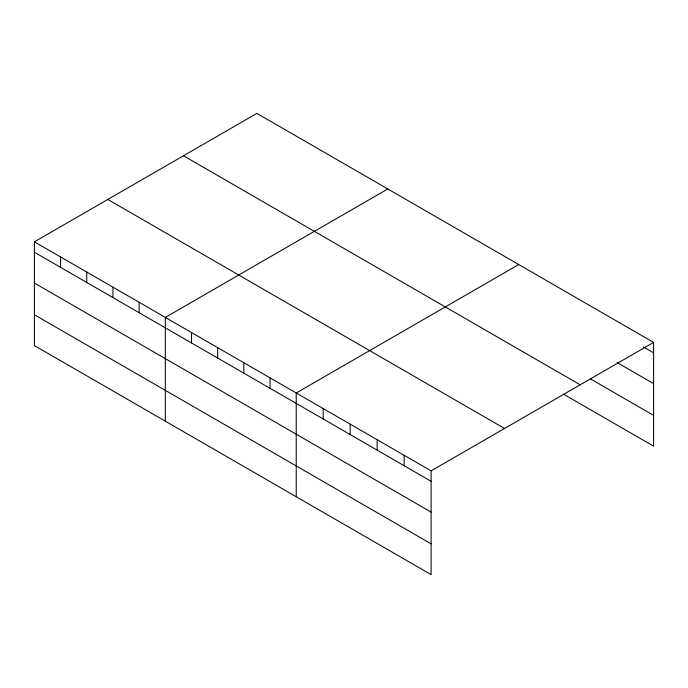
<?xml version="1.0" encoding="UTF-8"?>
<svg xmlns="http://www.w3.org/2000/svg" width="688" height="688" viewBox="0 0 688 688"><rect width="100%" height="100%" fill="white"/><g stroke="black" fill="none" stroke-linecap="round" stroke-linejoin="round"><path stroke-width="1.03" d="M431.109 512.087L431.109 470.867L34.4 241.832L34.4 345.582L431.109 574.618L431.109 512.087L34.4 283.052M563.369 394.078L653.6 446.168L653.6 342.418L256.891 113.382L34.4 241.832M387.8 188.959L165.318 317.417L165.318 421.168M518.718 264.545L296.227 392.994L296.227 496.745M431.109 470.867L653.6 342.418M643.366 346.933L653.6 352.841M617.325 362.688L653.6 383.637M590.347 378.847L653.6 415.371M183.464 155.772L580.182 384.807M107.818 199.443L504.536 428.486M34.4 252.247L431.109 481.29M34.4 314.777L431.109 543.821M404.14 455.293L404.14 465.716M377.162 439.718L377.162 450.141M350.183 424.143L350.183 434.567M323.205 408.569L323.205 418.992M270.049 377.884L270.049 388.299M243.862 362.765L243.862 373.18M217.683 347.646L217.683 358.07M191.496 332.528L191.496 342.951M139.131 302.299L139.131 312.713M112.952 287.18L112.952 297.603M86.765 272.061L86.765 282.484M60.587 256.951L60.587 267.365"/></g></svg>
